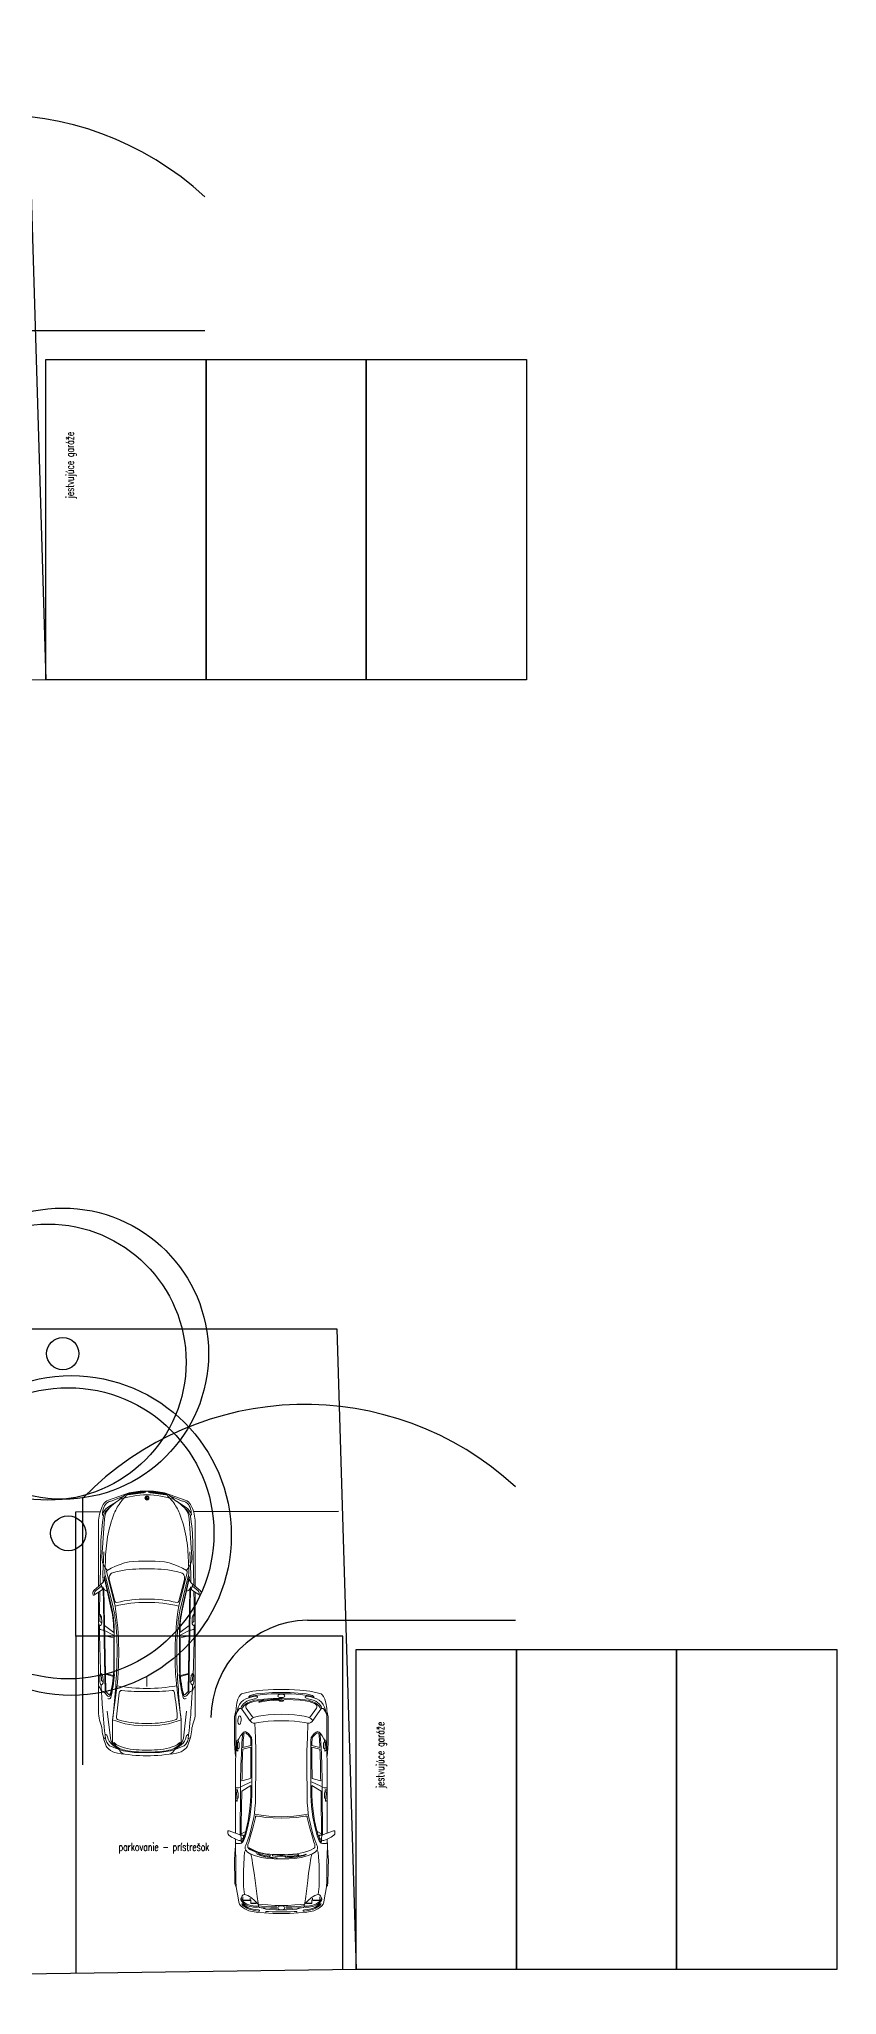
# Model space of a CAD drawing. Header units: millimetres. Extents: x 465413 to 965836, y 2516576 to 3795663.
# Drawn here: x 888571 to 903508, y 2786361 to 2823017 of the extents above; entities that cross this region are included whole.
import ezdxf
from ezdxf.lldxf.tags import DXFTag

# ---------------------------------------------------------------- set-up
doc = ezdxf.new("R2010")
doc.units = ezdxf.units.MM
for name, color, linetype in [('DIM_100', 64, 'Continuous'), ('MUR-POH', 64, 'Continuous'), ('MUR_POH', 64, 'Continuous'), ('MUR_REZ', 3, 'Continuous')]:
    doc.layers.add(name, color=color, linetype=linetype)
doc.layers.add('Srafy', color=8, linetype='Continuous', lineweight=5)
doc.styles.add('SIMPLEX', font='SIMPLEX.SHX', dxfattribs={"width": 0.7})
tags = doc.linetypes.add('DASHED', pattern=[0.75, 0.5, -0.25]).pattern_tags.tags
tags[6:7] = [DXFTag(74, 4), DXFTag(75, 0), DXFTag(340, '0'), DXFTag(46, 1.0), DXFTag(50, 0.0), DXFTag(44, 0.0), DXFTag(45, 0.0)]
tags[4:5] = [DXFTag(74, 4), DXFTag(75, 0), DXFTag(340, '0'), DXFTag(46, 1.0), DXFTag(50, 0.0), DXFTag(44, 0.0), DXFTag(45, 0.0)]

# ---------------------------------------------------------------- blocks, each defined once
blk = doc.blocks.new('VW Golf 5 d')
for p, q in [((3370, 713), (3370, 593)), ((3370, -713), (3370, -593))]:
    blk.add_line(p, q)
for points in [[(-589, 0), (-586, 148), (-573, 349), (-552, 533), (-526, 673), (-504, 744), (-486, 765), (-454, 789), (-404, 812), (-336, 831), (-236, 849), (-151, 852), (-98, 852), (99, 852), (487, 854), (901, 857), (1325, 857)], [(-529, 0), (-529, 164), (-520, 312), (-504, 465), (-489, 541), (-472, 583), (-461, 598), (-449, 610), (-432, 610), (-410, 667), (-387, 709), (-350, 752), (-305, 786), (-255, 811), (-201, 824), (-167, 825)], [(-432, 610), (-448, 549), (-455, 514), (-460, 478), (-460, 464), (-458, 453), (-454, 449), (-447, 446), (-438, 448), (-428, 459), (-422, 473), (-413, 500), (-398, 548), (-387, 594), (-368, 644), (-345, 678), (-317, 706), (-284, 733), (-255, 751), (-232, 759)], [(44, 496), (46, 514), (42, 530), (32, 552), (14, 574), (-14, 596), (-68, 634), (-176, 710), (-220, 740), (-243, 728), (-279, 703), (-313, 673), (-339, 636), (-364, 574), (-385, 500), (-395, 447), (-407, 328), (-418, 176), (-422, 0)], [(-220, 740), (-231, 754), (-233, 769), (-231, 782), (-217, 798), (-186, 817), (-167, 825), (-103, 852)], [(664, 856), (517, 872), (417, 875), (162, 878), (8, 878), (-77, 876), (-129, 867), (-184, 853), (-190, 851)], [(2289, 860), (2299, 838), (2302, 822), (2302, 794), (2300, 770), (2292, 746), (2277, 729), (2249, 707), (2155, 670), (2008, 631), (1808, 592), (1598, 565), (1402, 554), (789, 551), (361, 552), (312, 561), (279, 582), (241, 616), (212, 651), (204, 676), (205, 691), (212, 706), (238, 730), (285, 764), (340, 797), (358, 806)], [(225, 718), (275, 729), (347, 735), (421, 741), (615, 749), (847, 756), (1108, 762), (1284, 765), (2139, 772), (2139, 772), (2139, 772)], [(396, 806), (406, 798), (417, 792), (510, 792), (520, 802), (528, 816)], [(1258, 857), (1255, 804), (1245, 773), (1221, 724), (1153, 578), (1142, 553)], [(1330, 823), (1340, 815), (1351, 808), (1444, 807), (1454, 817), (1463, 830)], [(1472, 857), (1796, 857), (2107, 860)], [(2107, 860), (2064, 977), (2061, 992), (2065, 1001), (2077, 1003), (2107, 1003), (2125, 999), (2145, 981), (2180, 932), (2209, 880), (2220, 860), (2234, 828), (2242, 798), (2244, 774), (2238, 761), (2221, 754), (2190, 753), (2163, 757), (2143, 767), (2139, 772), (2107, 860)], [(2225, 754), (2276, 754), (2258, 734), (2232, 718), (2196, 705), (2132, 684), (2077, 668)], [(2121, 754), (2144, 754)], [(2226, 756), (2219, 738), (2206, 720), (2181, 709), (2159, 708), (2148, 713), (2144, 719), (2142, 736), (2146, 766)], [(3611, 0), (3609, 154), (3602, 324), (3592, 443), (3582, 507), (3560, 609), (3526, 682), (3501, 722), (3470, 759), (3436, 784), (3398, 795), (3318, 809), (3150, 840), (3105, 848), (3015, 850), (2662, 853), (2350, 861), (2220, 860)], [(2350, 861), (2489, 873), (2610, 880), (2758, 877), (2877, 874), (2975, 871), (3048, 868), (3073, 866), (3087, 861), (3102, 854), (3105, 848)], [(3435, 434), (3368, 502), (3321, 558), (3296, 594), (3277, 629), (3265, 664), (3259, 692), (3265, 715), (3280, 733), (3309, 747), (3335, 757), (3353, 760), (3368, 752), (3392, 736), (3413, 715), (3434, 688), (3453, 660), (3467, 628), (3479, 590), (3489, 545), (3492, 519), (3494, 478), (3493, 444), (3489, 431), (3470, 426), (3447, 429), (3435, 434)], [(3470, 426), (3472, 469), (3468, 528), (3462, 569), (3450, 611), (3436, 644), (3413, 685), (3392, 706), (3364, 730), (3338, 748), (3327, 753)], [(-507, 0), (-505, 190), (-492, 356), (-475, 490), (-462, 566), (-457, 588), (-449, 599), (-432, 610)], [(-56, 528), (-194, 625), (-237, 656), (-252, 664), (-266, 666), (-279, 666), (-288, 664), (-294, 659), (-310, 640), (-322, 621), (-343, 573), (-359, 518), (-373, 445), (-384, 355), (-394, 219), (-396, 73), (-394, 50), (-391, 44), (-383, 40), (-374, 35), (-369, 27), (-367, 15), (-367, 0)], [(-122, 0), (-118, 127), (-111, 246), (-102, 342), (-87, 429), (-67, 501), (-56, 528), (-42, 550), (-29, 563), (-16, 574), (0, 585)], [(0, 0), (2, 140), (9, 245), (20, 341), (31, 435), (44, 496), (320, 487), (562, 478), (996, 478), (1264, 482), (1432, 482), (1537, 485), (1646, 495), (1737, 500), (1811, 515), (1968, 552), (2123, 592), (2233, 629), (2331, 663), (2358, 677), (2382, 679), (2401, 678), (2414, 672), (2423, 668), (2460, 633), (2500, 569), (2533, 482), (2561, 374), (2579, 255), (2585, 137), (2585, 0)], [(1799, 0), (1797, 120), (1786, 232), (1776, 333), (1762, 424), (1749, 488), (1744, 502)], [(1828, 0), (1822, 152), (1812, 290), (1797, 397), (1787, 444), (1786, 466), (1788, 476), (1796, 482), (1814, 486), (1988, 526), (2181, 582), (2273, 610), (2318, 626), (2340, 629), (2356, 630), (2366, 628), (2373, 626), (2379, 620), (2394, 599), (2417, 559), (2430, 531), (2450, 480), (2470, 407), (2492, 295), (2509, 127), (2516, 30), (2517, 0)], [(3259, 692), (3104, 708), (3032, 711), (2797, 711), (2706, 705), (2550, 698), (2462, 690), (2447, 686), (2427, 673), (2423, 668)], [(2500, 569), (2576, 553), (2710, 532), (2855, 511), (2995, 493), (3291, 456), (3417, 437), (3435, 434), (3444, 361), (3451, 255), (3460, 120), (3462, 61)], [(2508, 466), (2523, 428), (2535, 373), (2554, 276), (2561, 208), (2561, 155), (2559, 78), (2553, 72), (2542, 70), (2536, 74), (2536, 110), (2541, 113), (2544, 118), (2545, 133), (2544, 179), (2541, 241), (2531, 330), (2516, 409), (2505, 449), (2503, 460), (2503, 466), (2505, 467), (2508, 466)], [(3298, 722), (3361, 722), (3361, 584), (3326, 584)], [(3355, 572), (3418, 572), (3418, 471), (3411, 471)], [(3361, 722), (3370, 713)], [(3361, 584), (3370, 593)], [(3418, 572), (3427, 564)], [(3418, 471), (3427, 479), (3427, 564)], [(3490, 84), (3485, 196), (3480, 279), (3473, 369), (3467, 413)], [(3489, 431), (3497, 412), (3504, 377), (3506, 348), (3520, 325), (3529, 288), (3538, 216), (3541, 103), (3545, 0)], [(-589, 0), (-586, -148), (-573, -349), (-552, -533), (-526, -673), (-504, -744), (-486, -765), (-454, -789), (-404, -812), (-336, -831), (-236, -849), (-151, -852), (-98, -852), (99, -852), (487, -854), (901, -857), (1325, -857)], [(-529, 0), (-529, -164), (-520, -312), (-504, -465), (-489, -541), (-472, -583), (-461, -598), (-449, -610), (-432, -610), (-410, -667), (-387, -709), (-350, -752), (-305, -786), (-255, -811), (-201, -824), (-167, -825)], [(-507, 0), (-505, -190), (-492, -356), (-475, -490), (-462, -566), (-457, -588), (-449, -599), (-432, -610)], [(44, -496), (46, -514), (42, -530), (32, -552), (14, -574), (-14, -596), (-68, -634), (-176, -710), (-220, -740), (-243, -728), (-279, -703), (-313, -673), (-339, -636), (-364, -574), (-385, -500), (-395, -447), (-407, -328), (-418, -176), (-422, 0)], [(-375, -16), (-375, 12), (-377, 14), (-391, 14), (-404, 9), (-409, 1), (-412, -13), (-412, -48), (-406, -154), (-388, -302), (-364, -418), (-361, -421), (-357, -422), (-352, -421), (-351, -418), (-351, -403), (-371, -272), (-381, -147), (-386, -69), (-387, -28), (-386, -21), (-381, -18), (-377, -18), (-375, -16)], [(-56, -528), (-194, -625), (-237, -656), (-252, -664), (-266, -666), (-279, -666), (-288, -664), (-294, -659), (-310, -640), (-322, -621), (-343, -573), (-359, -518), (-373, -445), (-384, -355), (-394, -219), (-396, -73), (-394, -50), (-391, -44), (-383, -40), (-374, -35), (-369, -27), (-367, -15), (-367, 0)], [(-122, 0), (-118, -127), (-111, -246), (-102, -342), (-87, -429), (-67, -501), (-56, -528), (-42, -550), (-29, -563), (-16, -574), (0, -585)], [(0, 0), (2, -140), (9, -245), (20, -341), (31, -435), (44, -496), (320, -487), (562, -478), (996, -478), (1264, -482), (1432, -482), (1537, -485), (1646, -495), (1737, -500), (1811, -515), (1968, -552), (2123, -592), (2233, -629), (2331, -663), (2358, -677), (2382, -679), (2401, -678), (2414, -672), (2423, -668), (2460, -633), (2500, -569), (2533, -482), (2561, -374), (2579, -255), (2585, -137), (2585, 0)], [(1828, 0), (1822, -152), (1812, -290), (1797, -397), (1787, -444), (1786, -466), (1788, -476), (1796, -482), (1814, -486), (1988, -526), (2181, -582), (2273, -610), (2318, -626), (2340, -629), (2356, -630), (2366, -628), (2373, -626), (2379, -620), (2394, -599), (2417, -559), (2430, -531), (2450, -480), (2470, -407), (2492, -295), (2509, -127), (2516, -30), (2517, 0)], [(2536, 110), (2535, 165), (2529, 242), (2522, 296), (2519, 315), (2513, 318), (2509, 318), (2505, 316), (2501, 312), (2503, 289), (2508, 224), (2509, 169), (2510, 113), (2509, 56), (2507, -14), (2507, -76)], [(2507, -76), (2507, -113), (2506, -145), (2506, -154), (2507, -158), (2510, -161), (2515, -163), (2523, -164), (2531, -163), (2534, -155), (2535, -118), (2536, -22), (2536, 53), (2536, 74)], [(3462, 61), (3462, 0)], [(3514, 87), (3513, 217), (3506, 306), (3503, 332)], [(3603, 294), (3588, 292), (3582, 290), (3577, 285), (3576, 274), (3577, 242), (3579, 169), (3579, 89), (3579, 0)], [(1799, 0), (1797, -120), (1786, -232), (1776, -333), (1762, -424), (1749, -488), (1744, -502)], [(3611, 0), (3609, -154), (3602, -324), (3592, -443), (3582, -507), (3560, -609), (3526, -682), (3501, -722), (3470, -759), (3436, -784), (3398, -795), (3318, -809), (3150, -840), (3105, -848), (3015, -850), (2662, -853), (2350, -861), (2220, -860)], [(2485, -423), (2503, -376), (2522, -307), (2531, -268), (2538, -229), (2538, -214), (2534, -209), (2527, -208), (2521, -210), (2518, -215), (2514, -243), (2503, -297), (2489, -353), (2476, -398), (2464, -433), (2433, -500), (2382, -603), (2381, -610), (2386, -614), (2393, -615), (2403, -609), (2412, -591), (2434, -546), (2453, -502), (2472, -455)], [(2577, -75), (2566, -100), (2561, -160), (2555, -212), (2544, -304), (2518, -389), (2503, -418), (2485, -423), (2479, -426), (2472, -455), (2475, -461), (2489, -461), (2503, -451), (2519, -409), (2551, -307), (2564, -215), (2574, -146)], [(2500, -569), (2576, -553), (2710, -532), (2855, -511), (2995, -493), (3291, -456), (3417, -437), (3435, -434), (3444, -361), (3451, -255), (3460, -120), (3462, -61)], [(3462, -61), (3462, 0)], [(3490, -84), (3485, -196), (3480, -279), (3473, -369), (3467, -413)], [(3489, -431), (3497, -412), (3504, -377), (3506, -348), (3520, -325), (3529, -288), (3538, -216), (3541, -103), (3545, 0)], [(3514, -87), (3513, -217), (3506, -306), (3503, -332)], [(3603, -294), (3588, -292), (3582, -290), (3577, -285), (3576, -274), (3577, -242), (3579, -169), (3579, -89), (3579, 0)], [(-432, -610), (-448, -549), (-455, -514), (-460, -478), (-460, -464), (-458, -453), (-454, -449), (-447, -446), (-438, -448), (-428, -459), (-422, -473), (-413, -500), (-398, -548), (-387, -594), (-368, -644), (-345, -678), (-317, -706), (-284, -733), (-255, -751), (-232, -759)], [(2289, -860), (2299, -838), (2302, -822), (2302, -794), (2300, -770), (2292, -746), (2277, -729), (2249, -707), (2155, -670), (2008, -631), (1808, -592), (1598, -565), (1402, -554), (789, -551), (361, -552), (312, -561), (279, -582), (241, -616), (212, -651), (204, -676), (205, -691), (212, -706), (238, -730), (285, -764), (340, -797), (358, -806)], [(225, -718), (275, -729), (347, -735), (421, -741), (615, -749), (847, -756), (1108, -762), (1284, -765), (2139, -772), (2139, -772), (2139, -772)], [(1258, -857), (1255, -804), (1245, -773), (1221, -724), (1153, -578), (1142, -553)], [(2225, -754), (2276, -754), (2258, -734), (2232, -718), (2196, -705), (2132, -684), (2077, -668)], [(2226, -756), (2219, -738), (2206, -720), (2181, -709), (2159, -708), (2148, -713), (2144, -719), (2142, -736), (2146, -766)], [(3259, -692), (3104, -708), (3032, -711), (2797, -711), (2706, -705), (2550, -698), (2462, -690), (2447, -686), (2427, -673), (2423, -668)], [(3435, -434), (3368, -502), (3321, -558), (3296, -594), (3277, -629), (3265, -664), (3259, -692), (3265, -715), (3280, -733), (3309, -747), (3335, -757), (3353, -760), (3368, -752), (3392, -736), (3413, -715), (3434, -688), (3453, -660), (3467, -628), (3479, -590), (3489, -545), (3492, -519), (3494, -478), (3493, -444), (3489, -431), (3470, -426), (3447, -429), (3435, -434)], [(3298, -722), (3361, -722), (3361, -584), (3326, -584)], [(3470, -426), (3472, -469), (3468, -528), (3462, -569), (3450, -611), (3436, -644), (3413, -685), (3392, -706), (3364, -730), (3338, -748), (3327, -753)], [(3355, -572), (3418, -572), (3418, -471), (3411, -471)], [(3361, -584), (3370, -593)], [(3361, -722), (3370, -713)], [(3418, -471), (3427, -479), (3427, -564)], [(3418, -572), (3427, -564)], [(-220, -740), (-231, -754), (-233, -769), (-231, -782), (-217, -798), (-186, -817), (-167, -825), (-103, -852)], [(664, -856), (517, -872), (417, -875), (162, -878), (8, -878), (-77, -876), (-129, -867), (-184, -853), (-190, -851)], [(396, -806), (406, -798), (417, -792), (510, -792), (520, -802), (528, -816)], [(1330, -823), (1340, -815), (1351, -808), (1444, -807), (1454, -817), (1463, -830)], [(1472, -857), (1796, -857), (2107, -860)], [(2107, -860), (2064, -977), (2061, -992), (2065, -1001), (2077, -1003), (2107, -1003), (2125, -999), (2145, -981), (2180, -932), (2209, -880), (2220, -860), (2234, -828), (2242, -798), (2244, -774), (2238, -761), (2221, -754), (2190, -753), (2163, -757), (2143, -767), (2139, -772), (2107, -860)], [(2121, -754), (2144, -754)], [(2350, -861), (2489, -873), (2610, -880), (2758, -877), (2877, -874), (2975, -871), (3048, -868), (3073, -866), (3087, -861), (3102, -854), (3105, -848)]]:
    blk.add_lwpolyline(points)
for points in [[(358, 806), (358, 817), (362, 825), (374, 832), (391, 841), (407, 842), (535, 843), (547, 840), (557, 836), (566, 827), (570, 817), (570, 813), (564, 813), (531, 813), (528, 816), (528, 820), (401, 820), (397, 817), (395, 812), (396, 806), (392, 805), (361, 806)], [(529, 721), (493, 573), (775, 573), (1044, 574), (1070, 574), (1079, 578), (1100, 645), (1122, 717), (1125, 738), (1061, 736), (860, 732), (602, 726), (551, 723)], [(1216, 573), (1321, 743), (1628, 748), (1953, 754), (2121, 754), (2077, 668), (2038, 656), (1876, 622), (1696, 595), (1521, 576), (1379, 571), (1242, 570)], [(1292, 824), (1293, 835), (1297, 843), (1309, 850), (1326, 858), (1342, 859), (1470, 858), (1482, 855), (1492, 850), (1501, 841), (1505, 831), (1505, 827), (1498, 827), (1465, 827), (1463, 830), (1463, 835), (1336, 837), (1331, 834), (1329, 829), (1330, 823), (1326, 822), (1295, 823)], [(3430, 731), (3430, 740), (3434, 743), (3439, 742), (3449, 735), (3466, 715), (3489, 684), (3512, 644), (3531, 600), (3545, 555), (3557, 511), (3564, 473), (3568, 432), (3566, 411), (3563, 407), (3552, 407), (3547, 413), (3542, 431), (3537, 485), (3531, 528), (3516, 581), (3498, 627), (3481, 660), (3468, 682), (3455, 698), (3443, 711), (3432, 724)], [(500, 719), (464, 573), (401, 572), (353, 574), (320, 580), (295, 596), (263, 624), (244, 646), (231, 662), (227, 675), (227, 686), (233, 697), (246, 702), (273, 705), (365, 712), (469, 718)], [(500, -719), (464, -573), (401, -572), (353, -574), (320, -580), (295, -596), (263, -624), (244, -646), (231, -662), (227, -675), (227, -686), (233, -697), (246, -702), (273, -705), (365, -712), (469, -718)], [(529, -721), (493, -573), (775, -573), (1044, -574), (1070, -574), (1079, -578), (1100, -645), (1122, -717), (1125, -738), (1061, -736), (860, -732), (602, -726), (551, -723)], [(1216, -573), (1321, -743), (1628, -748), (1953, -754), (2121, -754), (2077, -668), (2038, -656), (1876, -622), (1696, -595), (1521, -576), (1379, -571), (1242, -570)], [(3430, -731), (3430, -740), (3434, -743), (3439, -742), (3449, -735), (3466, -715), (3489, -684), (3512, -644), (3531, -600), (3545, -555), (3557, -511), (3564, -473), (3568, -432), (3566, -411), (3563, -407), (3552, -407), (3547, -413), (3542, -431), (3537, -485), (3531, -528), (3516, -581), (3498, -627), (3481, -660), (3468, -682), (3455, -698), (3443, -711), (3432, -724)], [(358, -806), (358, -817), (362, -825), (374, -832), (391, -841), (407, -842), (535, -843), (547, -840), (557, -836), (566, -827), (570, -817), (570, -813), (564, -813), (531, -813), (528, -816), (528, -820), (401, -820), (397, -817), (395, -812), (396, -806), (392, -805), (361, -806)], [(1292, -824), (1293, -835), (1297, -843), (1309, -850), (1326, -858), (1342, -859), (1470, -858), (1482, -855), (1492, -850), (1501, -841), (1505, -831), (1505, -827), (1498, -827), (1465, -827), (1463, -830), (1463, -835), (1336, -837), (1331, -834), (1329, -829), (1330, -823), (1326, -822), (1295, -823)]]:
    blk.add_lwpolyline(points, close=True)
for centre, major_axis, ratio, start_param, end_param in [((-466, 0), (-1.1, 65.7), 0.496054, 4.704136, 7.845729), ((3505, 0), (0, 66.4), 0.552154, 4.712389, 7.853982)]:
    blk.add_ellipse(centre, major_axis=major_axis, ratio=ratio, start_param=start_param, end_param=end_param)
at = {"extrusion": (0, 0, -1)}
for centre, major_axis, ratio, start_param, end_param in [((-466, 0), (-1.1, -65.7), 0.496054, 4.704136, 7.845729), ((3505, 0), (0, -66.4), 0.552154, 4.712389, 7.853982)]:
    blk.add_ellipse(centre, major_axis=major_axis, ratio=ratio, start_param=start_param, end_param=end_param, dxfattribs=at)
blk.add_ellipse((-10, -784), major_axis=(-80.5, 1.5), ratio=0.375783)
blk = doc.blocks.new('bmw plan')
at = {"layer": 'Srafy'}
h = blk.add_hatch(dxfattribs=at)
h.set_pattern_fill('ANSI31', color=256, scale=5, angle=135, style=0)
h.set_pattern_definition([(180, (909113.534, 2991635.811), (-3e-15, 15.875), [])])
h.paths.add_polyline_path([(916262, 2989517), (916301, 2989810, 0.457777), (916282, 2989831, 0.0233), (916262, 2989788, 0.047325), (916229, 2989472, 0.26674)])
h = blk.add_hatch(dxfattribs=at)
h.set_pattern_fill('ANSI31', color=256, scale=5, angle=135, style=0)
h.set_pattern_definition([(180, (909113.534, 2987276.192), (-3e-15, -15.875), [])])
h.paths.add_polyline_path([(916301, 2989102), (916262, 2989395, 0.26674), (916229, 2989440, 0.047325), (916262, 2989124, 0.0233), (916282, 2989081, 0.457777)])
h = blk.add_hatch(color=256, dxfattribs=at)
h.paths.add_polyline_path([(916361, 2989426), (916361, 2989456), (916331, 2989456, 0.414214)])
h.paths.add_polyline_path([(916391, 2989456, 0.414214), (916361, 2989486), (916361, 2989456)])
for p, q in [((918750, 2990248), (918881, 2990076)), ((918980, 2990077), (918940, 2990245)), ((919647, 2990233), (919686, 2990083)), ((919664, 2990233), (919703, 2990084)), ((920851, 2990270), (920871, 2990229)), ((916327, 2989456), (916395, 2989456)), ((916361, 2989490), (916361, 2989422)), ((919894, 2989456), (919716, 2989456)), ((918750, 2988664), (918881, 2988836)), ((918980, 2988835), (918940, 2988667)), ((919647, 2988679), (919686, 2988829)), ((919664, 2988679), (919703, 2988828)), ((920851, 2988642), (920871, 2988683))]:
    blk.add_line(p, q, dxfattribs=at)
at = {"layer": 'Srafy', "flags": 128}
for points in [[(918036, 2990300), (918064, 2990289, 0.34918), (918080, 2990294), (918181, 2990449, 0.4961), (918176, 2990463, 0.281306), (918092, 2990452), (917970, 2990305, -0.159599), (917885, 2990251, -8.826512)], [(918168, 2990428, 0.439373), (918102, 2990417), (918010, 2990308)], [(916777, 2990359, 0.108417), (916484, 2990274, 0.182375), (916398, 2990175), (916262, 2989788, 0.049787), (916229, 2989456, 3.4045)], [(916262, 2989788, -0.085669), (916357, 2989934, 0.038901), (916446, 2990046, -0.07753), (916573, 2990183, -0.162517), (916753, 2990248), (917469, 2990297, -0.173202), (917658, 2990244), (917720, 2990199)], [(916289, 2989842, 0.347722), (916316, 2989844, -0.014501), (916428, 2989939, -0.075198), (916646, 2990066, -0.051161), (917088, 2990191, -0.039104), (917534, 2990233), (917756, 2990242, -0.093196), (917803, 2990235, 14.044846)], [(916324, 2989895), (916412, 2990106, 0.078398), (916420, 2990139, -0.120983), (916436, 2990184, -0.165497), (916535, 2990264, -0.076853), (916666, 2990290, -0.819579), (916673, 2990263, 0.12078), (916552, 2990166, -8.735112)], [(916419, 2990008), (916537, 2990193, -0.124473), (916666, 2990290, -4.605746)], [(916677, 2990266, -0.035936), (917226, 2990318)], [(917546, 2989456), (917546, 2989521, -0.163701), (917720, 2990199, -0.376256), (917756, 2990209), (918388, 2990052, 0.06399), (918316, 2989456, -3.405281)], [(917690, 2989456), (917690, 2989600, -0.072581), (917762, 2990097, -0.231108), (917816, 2990155, -0.144825), (917886, 2990161), (918292, 2990055, -0.346064), (918318, 2990020, 0.056864), (918253, 2989456, -4.958645)], [(917885, 2990251, -0.076153), (917843, 2990247, 0.162877), (917803, 2990235, -12.398211)], [(917803, 2990235), (918401, 2990089, 0.036459), (918695, 2990040, 0.030723), (919390, 2990017, 0.021152), (920517, 2990097, 5.794424)], [(917843, 2990247), (918433, 2990114, 0.06467), (918937, 2990067, 4.61818)], [(917845, 2990256), (918436, 2990124, 0.057526), (918881, 2990076, 0.057526)], [(918036, 2990300), (918010, 2990308, 0.245059), (917992, 2990305, -4.855107)], [(918036, 2990300, 0.778398), (918036, 2990272, -0.26678), (918106, 2990204, -11.627223)], [(918108, 2990337), (918140, 2990337, -0.004166), (918538, 2990343, -0.004166)], [(920517, 2990097), (920003, 2990029, -0.015144), (919717, 2989999, -0.020525), (919200, 2989984, -0.036733), (918388, 2990052, -3.21972)], [(918537, 2990342, -0.123414), (918605, 2990359), (918677, 2990362, -0.169052), (918758, 2990342, -8.110958)], [(918758, 2990342, -0.299522), (918701, 2990302, -0.024228), (918603, 2990305, -0.229), (918537, 2990342, -2.452124)], [(918720, 2990359), (920405, 2990359, -0.091008), (920563, 2990330, 0.063653), (920707, 2990295, -0.067992), (920990, 2990225, -0.113831), (921063, 2990174, -0.146132), (921142, 2990008, -0.030621), (921195, 2989456)], [(918757, 2990343, -0.009287), (919645, 2990322)], [(918794, 2990359), (918810, 2990342, -0.236877), (918836, 2990261), (918937, 2990067), (919539, 2990067, 0.067324), (920051, 2990137, 0.614394), (920064, 2990202), (920015, 2990239, -0.128755), (919971, 2990306, 0.260126), (919963, 2990313, -0.004172), (919878, 2990359, -4.405707)], [(918980, 2990077), (919539, 2990077, 0.064264), (920026, 2990140, 0.064264)], [(919645, 2990322, -0.123414), (919713, 2990336), (919785, 2990336, -0.169052), (919865, 2990312, -8.110958)], [(919865, 2990312, -0.299522), (919806, 2990275, -0.024228), (919708, 2990282, -0.229), (919645, 2990322, -2.452124)], [(920115, 2990190, -0.595448), (920100, 2990133, -0.04101), (919666, 2990063, 43.302012)], [(919865, 2990312, -0.004378), (920283, 2990287, -0.014932), (920871, 2990229, -0.197343), (921003, 2990154), (921072, 2989977), (920986, 2990099, 0.203278), (920835, 2990193, -0.30644), (920785, 2990240)], [(919987, 2990227), (920033, 2990184, -0.542982), (920026, 2990140, -0.564506)], [(920354, 2990197), (920860, 2990140, -0.115731), (921010, 2990066, -4.148629)], [(920517, 2990097, -0.105374), (920626, 2989456, -46.909162)], [(920517, 2990097), (920935, 2990097, -0.199654), (921010, 2990066, -5.899213)], [(920935, 2990097, -0.20328), (921088, 2989867, -0.051089), (921122, 2989456, -4.576105)], [(921083, 2989456), (921083, 2989544, 0.08604), (921007, 2989984, 0.098552), (920945, 2990070, 0.346193)], [(916282, 2989831, -0.457777), (916301, 2989810), (916262, 2989517, -0.26674), (916229, 2989472, -3.044143)], [(916388, 2989969, 0.079405), (916300, 2989456, 289.499466)], [(919882, 2990014, -0.03805), (919929, 2989456, -12.003567)], [(920587, 2989456), (920587, 2989485, 0.068334), (920518, 2989987, 0.365826), (920460, 2990026, 0.003531), (920009, 2989975, 0.379071), (919967, 2989928, -0.036482), (919987, 2989456, 2.435231)], [(921072, 2989977, -0.083721), (921128, 2989650), (921128, 2989456)], [(921072, 2989977, -0.217075), (921159, 2989889, -4.485567)], [(916777, 2988553, -0.108417), (916484, 2988638, -0.182375), (916398, 2988737), (916262, 2989124, -0.049787), (916229, 2989456, -3.4045)], [(916282, 2989081, 0.457777), (916301, 2989102), (916262, 2989395, 0.26674), (916229, 2989440, 3.044143)], [(916388, 2988943, -0.079405), (916300, 2989456, -289.499466)], [(917546, 2989456), (917546, 2989391, 0.163701), (917720, 2988713, 0.376256), (917756, 2988703), (918388, 2988860, -0.06399), (918316, 2989456, 3.405281)], [(917690, 2989456), (917690, 2989312, 0.072581), (917762, 2988815, 0.231108), (917816, 2988757, 0.144825), (917886, 2988751), (918292, 2988857, 0.346064), (918318, 2988892, -0.056864), (918253, 2989456, 4.958645)], [(918720, 2988553), (920405, 2988553, 0.091008), (920563, 2988582, -0.063653), (920707, 2988617, 0.067992), (920990, 2988687, 0.113831), (921063, 2988738, 0.146132), (921142, 2988904, 0.030621), (921195, 2989456)], [(919882, 2988898, 0.03805), (919929, 2989456, 12.003567)], [(920587, 2989456), (920587, 2989427, -0.068334), (920518, 2988925, -0.365826), (920460, 2988886, -0.003531), (920009, 2988937, -0.379071), (919967, 2988984, 0.036482), (919987, 2989456, -2.435231)], [(920517, 2988815, 0.105374), (920626, 2989456, 46.909162)], [(920935, 2988815, 0.20328), (921088, 2989046, 0.051089), (921122, 2989456, 4.576105)], [(921083, 2989456), (921083, 2989368, -0.08604), (921007, 2988928, -0.098552), (920945, 2988842, -0.346193)], [(921072, 2988935, 0.083721), (921128, 2989262), (921128, 2989456)], [(916262, 2989124, 0.085669), (916357, 2988978, -0.038901), (916446, 2988866, 0.07753), (916573, 2988729, 0.162517), (916753, 2988664), (917469, 2988615, 0.173202), (917658, 2988668), (917720, 2988713)], [(916289, 2989070, -0.347722), (916316, 2989068, 0.014501), (916428, 2988973, 0.075198), (916646, 2988846, 0.051161), (917088, 2988721, 0.039104), (917534, 2988679), (917756, 2988670, 0.093196), (917803, 2988677, -14.044846)], [(916324, 2989017), (916412, 2988806, -0.078398), (916420, 2988773, 0.120983), (916436, 2988728, 0.165497), (916535, 2988648, 0.076853), (916666, 2988622, 0.819579), (916673, 2988649, -0.12078), (916552, 2988746, 8.735112)], [(919865, 2988600, 0.004378), (920283, 2988625, 0.014932), (920871, 2988683, 0.197343), (921003, 2988758), (921072, 2988935), (920986, 2988813, -0.203278), (920835, 2988719, 0.30644), (920785, 2988672)], [(921072, 2988935, 0.217075), (921159, 2989023, 4.485567)], [(916419, 2988904), (916537, 2988719, 0.124473), (916666, 2988622, 4.605746)], [(916677, 2988646, 0.035936), (917226, 2988594)], [(917803, 2988677), (918401, 2988823, -0.036459), (918695, 2988872, -0.030723), (919390, 2988895, -0.021152), (920517, 2988815, -5.794424)], [(917885, 2988661, 0.076153), (917843, 2988665, -0.162877), (917803, 2988677, 12.398211)], [(917843, 2988665), (918433, 2988798, -0.06467), (918937, 2988845, -4.61818)], [(917845, 2988656), (918436, 2988788, -0.057526), (918881, 2988836, -0.057526)], [(918036, 2988612), (918064, 2988623, -0.34918), (918080, 2988618), (918181, 2988463, -0.4961), (918176, 2988449, -0.281306), (918092, 2988460), (917970, 2988607, 0.159599), (917885, 2988661, 8.826512)], [(918036, 2988612), (918010, 2988604, -0.245059), (917992, 2988607, 4.855107)], [(918168, 2988484, -0.439373), (918102, 2988495), (918010, 2988604)], [(918036, 2988612, -0.778398), (918036, 2988640, 0.26678), (918106, 2988708, 11.627223)], [(918108, 2988575), (918140, 2988575, 0.004166), (918538, 2988569, 0.004166)], [(920517, 2988815), (920003, 2988883, 0.015144), (919717, 2988913, 0.020525), (919200, 2988928, 0.036733), (918388, 2988860, 3.21972)], [(918758, 2988570, 0.299522), (918701, 2988610, 0.024228), (918603, 2988607, 0.229), (918537, 2988570, 2.452124)], [(918537, 2988570, 0.123414), (918605, 2988553), (918677, 2988550, 0.169052), (918758, 2988570, 8.110958)], [(918757, 2988569, 0.009287), (919645, 2988590)], [(918794, 2988553), (918810, 2988570, 0.236877), (918836, 2988651), (918937, 2988845), (919539, 2988845, -0.067324), (920051, 2988775, -0.614394), (920064, 2988710), (920015, 2988673, 0.128755), (919971, 2988606, -0.260126), (919963, 2988599, 0.004172), (919878, 2988553, 4.405707)], [(918980, 2988835), (919539, 2988835, -0.064264), (920026, 2988772, -0.064264)], [(919865, 2988600, 0.299522), (919806, 2988637, 0.024228), (919708, 2988630, 0.229), (919645, 2988590, 2.452124)], [(919645, 2988590, 0.123414), (919713, 2988576), (919785, 2988576, 0.169052), (919865, 2988600, 8.110958)], [(920115, 2988722, 0.595448), (920100, 2988779, 0.04101), (919666, 2988849, -43.302012)], [(919987, 2988685), (920033, 2988728, 0.542982), (920026, 2988772, 0.564506)], [(920354, 2988715), (920860, 2988772, 0.115731), (921010, 2988846, 4.148629)], [(920517, 2988815), (920935, 2988815, 0.199654), (921010, 2988846, 5.899213)]]:
    blk.add_lwpolyline(points, format="xyb", dxfattribs=at)
for points in [[(916777, 2990359), (918014, 2990359)], [(917226, 2990318), (917994, 2990334)], [(917368, 2990263), (917788, 2990279), (917939, 2990277)], [(918030, 2990275), (920015, 2990239)], [(918064, 2990260), (919987, 2990227)], [(918123, 2990359), (918608, 2990359)], [(918701, 2990302), (918674, 2990336), (918544, 2990334)], [(919806, 2990275), (919781, 2990309), (919651, 2990314)], [(917226, 2988594), (917994, 2988578)], [(917368, 2988649), (917788, 2988633), (917939, 2988635)], [(918030, 2988637), (920015, 2988673)], [(918064, 2988652), (919987, 2988685)], [(918701, 2988610), (918674, 2988576), (918544, 2988578)], [(919806, 2988637), (919781, 2988603), (919651, 2988598)], [(916777, 2988553), (918014, 2988553)], [(918123, 2988553), (918608, 2988553)]]:
    blk.add_lwpolyline(points, dxfattribs=at)
at = {"layer": 'Srafy'}
for radius in [38.2, 29.7]:
    blk.add_circle((916361, 2989456), radius, dxfattribs=at)

msp = doc.modelspace()

# ---------------------------------------------------------------- linework, layer by layer
at = {"layer": 'MUR-POH', "color": 1}
msp.add_lwpolyline([(894258.2, 2786830.7), (894258.2, 2793081.7), (889258.2, 2793081.7), (889258.2, 2786760.5)], dxfattribs=at)
for centre, radius in [((889013.1, 2798379.5), 2729.6), ((888735.2, 2798220.7), 2587.6), ((889013.1, 2798379.5), 302.4), ((889172.2, 2794971), 2996.1), ((889114.7, 2795011.9), 2729.6), ((889114.7, 2795011.9), 328.6)]:
    msp.add_circle(centre, radius, dxfattribs=at)
at = {"layer": 'MUR_POH', "color": 8, "linetype": 'DASHED', "ltscale": 250}
for p, q in [((887781.4, 2817558.1), (891676.3, 2817558.1)), ((889388.5, 2790671.3), (889388.5, 2795671.3)), ((893593.6, 2793383.2), (897488.5, 2793383.2))]:
    msp.add_line(p, q, dxfattribs=at)
at = {"layer": 'MUR_POH', "flags": 128}
for points in [[(889258.2, 2795417.2), (889715.1, 2795417.8)], [(889258.2, 2793081.7), (889258.2, 2795417.2)], [(891461, 2795420.4), (894178.4, 2795424.4)]]:
    msp.add_lwpolyline(points, dxfattribs=at)
at = {"layer": 'MUR_POH', "color": 8, "linetype": 'DASHED', "ltscale": 250}
for centre, radius, start, end in [((887735, 2815797.4), 5804.1, 47.2303, 135.76754), ((893547.2, 2791622.5), 5804.1, 47.2303, 135.76754), ((893626.6, 2791545.3), 1838.2, 91.02886, 179.57385)]:
    msp.add_arc(centre, radius, start, end, dxfattribs=at)
at = {"layer": 'MUR_REZ', "flags": 128}
for points in [[(888696.1, 2811009.1), (855241.5, 2810542.8), (836277.3, 2810535.9), (836153.3, 2822857.3), (853679.2, 2823017), (888336.1, 2823017), (888696.1, 2811009.1)], [(888696.1, 2811009.1), (888696.1, 2817009.1), (891696.1, 2817009.1), (891696.1, 2811009.1), (888696.1, 2811009.1)], [(891696.1, 2811009.1), (891696.1, 2817009.1), (894696.1, 2817009.1), (894696.1, 2811009.1), (891696.1, 2811009.1)], [(894696.1, 2811009.1), (894696.1, 2817009.1), (897696.1, 2817009.1), (897696.1, 2811009.1), (894696.1, 2811009.1)], [(894508.2, 2786834.3), (861053.7, 2786367.9), (842089.5, 2786361), (841965.4, 2798682.4), (859491.4, 2798842.2), (894148.2, 2798842.2), (894508.2, 2786834.3)], [(894508.2, 2786834.3), (894508.2, 2792834.3), (897508.2, 2792834.3), (897508.2, 2786834.3), (894508.2, 2786834.3)], [(897508.2, 2786834.3), (897508.2, 2792834.3), (900508.2, 2792834.3), (900508.2, 2786834.3), (897508.2, 2786834.3)], [(900508.2, 2786834.3), (900508.2, 2792834.3), (903508.2, 2792834.3), (903508.2, 2786834.3), (900508.2, 2786834.3)]]:
    msp.add_lwpolyline(points, dxfattribs=at)

# ---------------------------------------------------------------- block references
at = {"layer": 'MUR-POH', "color": 1, "rotation": 270}
msp.add_blockref('bmw plan', (-2098867.5, 3712033.4), dxfattribs=at)
at = {"layer": 'Srafy', "rotation": 270}
msp.add_blockref('VW Golf 5 d', (893106.4, 2791498.4), dxfattribs=at)

# ---------------------------------------------------------------- texts
at = {"layer": 'DIM_100', "color": 1, "char_height": 150, "attachment_point": 5, "rotation": 90, "style": 'SIMPLEX'}
for insert in [(889172.4, 2815030.6), (894984.6, 2790855.8)]:
    msp.add_mtext('{jestvujúce garáže}', dxfattribs=dict(at, insert=insert))
at = {"layer": 'DIM_100', "color": 1, "insert": (890908.2, 2789108.6), "char_height": 150, "attachment_point": 5, "style": 'SIMPLEX'}
msp.add_mtext('{parkovanie - prístrešok}', dxfattribs=at)

doc.saveas('drawing.dxf')
